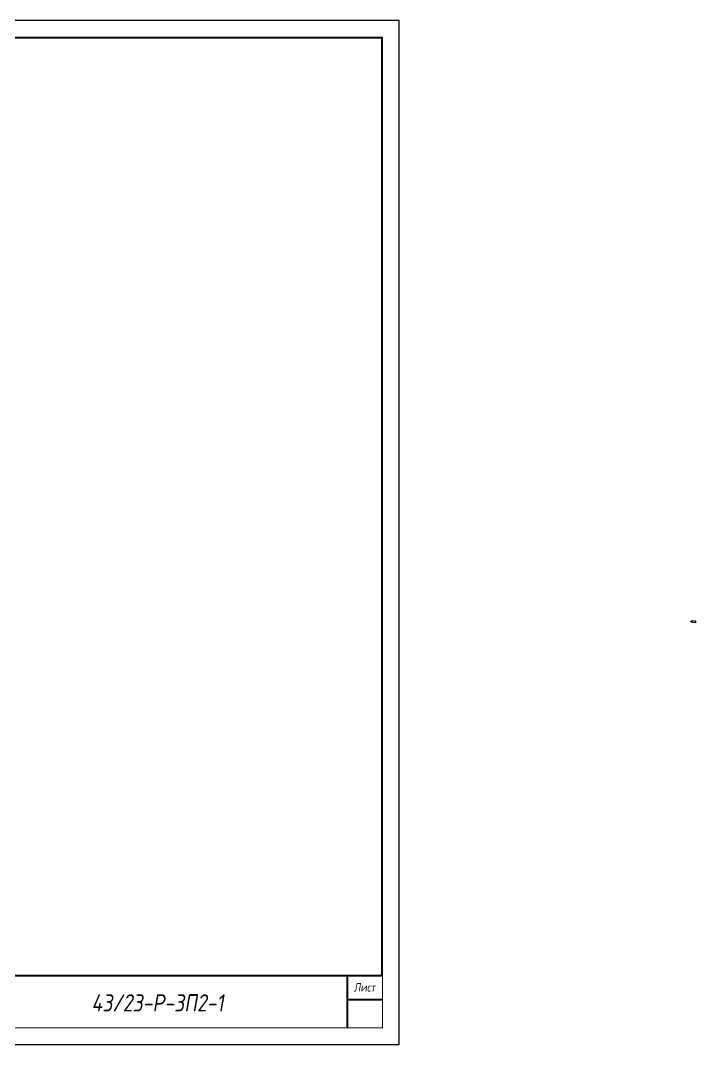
# Model space of a CAD drawing. Extents: x -717 to 1451, y -133302 to 233.
# Drawn here: x 280.2 to 475.8, y -127162.4 to -126865.4 of the extents above; entities that cross this region are included whole.
import ezdxf
from ezdxf.enums import TextEntityAlignment as Align

# ---------------------------------------------------------------- set-up
doc = ezdxf.new("R2010")
doc.units = 0
doc.layers.add('Зарамочное оформление', color=7, linetype='Continuous')
doc.layers.add('Объём_2563', color=7, linetype='Continuous', true_color=0xff8000)
doc.styles.add('М', font='romand.shx', dxfattribs={"width": 0.8, "oblique": 10, "height": 2.5})

# ---------------------------------------------------------------- blocks, each defined once
blk = doc.blocks.new('Штамп')
at = {"linetype": 'Continuous'}
blk.add_wipeout([(199.95, -411.25), (384.95, -411.25), (384.95, -426.25), (199.95, -426.25)], dxfattribs=at).dxf.layer = 'Зарамочное оформление'
at = {"layer": 'Зарамочное оформление', "linetype": 'Continuous', "lineweight": -3, "const_width": 0.6, "flags": 128}
for points in [[(199.95, -426.25), (199.95, -411.25), (384.95, -411.25)], [(209.95, -411.25), (209.95, -426.25)], [(219.95, -411.25), (219.95, -426.25)], [(229.95, -411.25), (229.95, -426.25)], [(239.95, -411.25), (239.95, -426.25)], [(254.95, -411.25), (254.95, -426.25)], [(264.95, -411.25), (264.95, -426.25)], [(374.95, -411.25), (374.95, -426.25)], [(199.95, -416.25), (264.95, -416.25)], [(374.95, -418.25), (384.95, -418.25)], [(199.95, -421.25), (264.95, -421.25)]]:
    blk.add_lwpolyline(points, dxfattribs=at)
at = {"linetype": 'Continuous', "insert": (319.95, -419.17), "char_height": 5, "width": 110, "attachment_point": 5, "style": 'М'}
blk.add_mtext('{\\Q10;\\W0.8;43/23-Р-ЗП2-1}', dxfattribs=at)
at = {"layer": 'Зарамочное оформление', "linetype": 'Continuous', "style": 'М', "oblique": 10}
for s, width, p in [('Лист', 0.8, (379.95, -414.66)), ('Изм.', 0.8, (204.95, -423.75)), ('Кол.уч.', 0.7, (214.95, -423.75)), ('Лист', 0.8, (224.95, -423.75)), ('N док.', 0.7, (235.28, -423.75)), ('Подпись', 0.8, (247.45, -423.75)), ('Дата', 0.8, (259.95, -423.75))]:
    blk.add_text(s, height=2.5, dxfattribs=dict(at, width=width)).set_placement(p, align=Align.MIDDLE_CENTER)
blk = doc.blocks.new('шифр')
blk.add_blockref('Штамп', (0, -126791))

msp = doc.modelspace()

# ---------------------------------------------------------------- linework, layer by layer
at = {"flags": 128}
msp.add_lwpolyline([(-30.054, -127162.421), (389.946, -127162.421), (389.946, -126865.421), (-30.054, -126865.421)], close=True, dxfattribs=at)
at = {"const_width": 0.6, "flags": 128}
msp.add_lwpolyline([(-10.054, -127157.421), (384.946, -127157.421), (384.946, -126870.421), (-10.054, -126870.421)], close=True, dxfattribs=at)
at = {"layer": 'Объём_2563', "color": 250, "flags": 128}
msp.add_lwpolyline([(474.938, -127039.465), (475.838, -127039.501), (475.838, -127040.083), (474.922, -127040.064), (474.738, -127039.881), (474.438, -127039.875), (474.438, -127039.595), (474.939, -127039.595), (474.938, -127039.465), (474.938, -127039.465)], dxfattribs=at)

# ---------------------------------------------------------------- texts
at = {"linetype": 'Continuous', "style": 'М', "oblique": 10, "width": 0.8}
msp.add_text('415', height=2.5, dxfattribs=at).set_placement((380.312, -127153.509), align=Align.MIDDLE)

# ---------------------------------------------------------------- next in the draw order: block references
msp.add_blockref('шифр', (0, 59.829))

doc.saveas('drawing.dxf')
